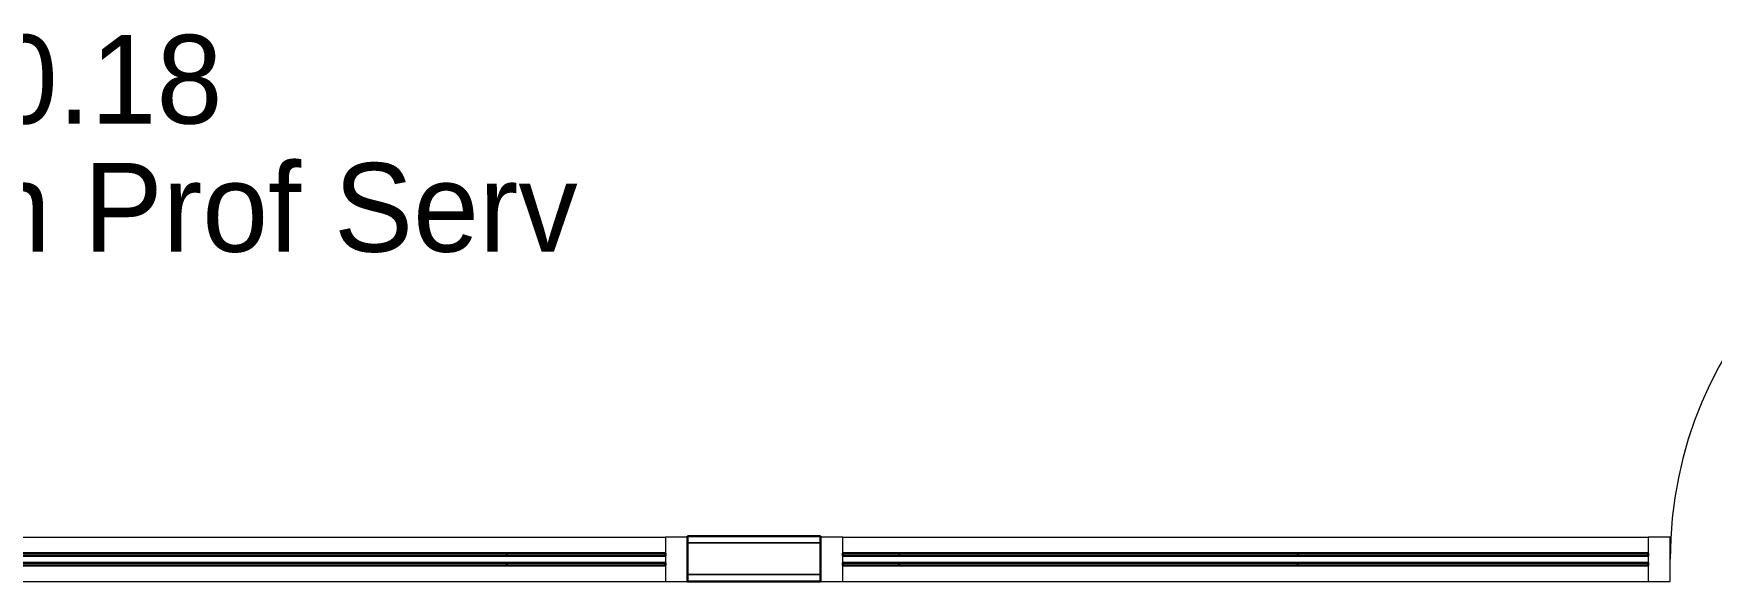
# Model space of a CAD drawing. Header units: millimetres. Extents: x 90978 to 295199, y -4084 to 97293.
# Drawn here: x 200518 to 204304, y 28463 to 29699 of the extents above; entities that cross this region are included whole.
import ezdxf

# ---------------------------------------------------------------- set-up
doc = ezdxf.new("R2010")
doc.units = ezdxf.units.MM
doc.header["$MEASUREMENT"] = 0
for name, color, linetype, lineweight in [('A-AREA-IDEN', 7, 'CONTINUOUS', 9), ('CSM-STL-XX-ZZ-M3-A-XXXX-00001_detached _19_04_21__rvt-1-Level 0$0$A-DOOR', 4, 'CONTINUOUS', 9), ('CSM-STL-XX-ZZ-M3-A-XXXX-00001_detached _19_04_21__rvt-1-Level 0$0$A-GLAZ-CURT', 7, 'CONTINUOUS', 9), ('CSM-STL-XX-ZZ-M3-A-XXXX-00001_detached _19_04_21__rvt-1-Level 0$0$A-GLAZ-CWMG', 7, 'CONTINUOUS', 9), ('CSM-STL-XX-ZZ-M3-A-XXXX-00001_detached _19_04_21__rvt-1-Level 0$0$A-WALL', 7, 'CONTINUOUS', 9), ('CSM-STL-XX-ZZ-M3-A-XXXX-00001_detached _19_04_21__rvt-1-Level 0$0$I-WALL', 7, 'CONTINUOUS', 9)]:
    doc.layers.add(name, color=color, linetype=linetype, lineweight=lineweight)
doc.styles.add('Century Gothic', font='GOTHIC.TTF', dxfattribs={"height": 200})

msp = doc.modelspace()

# ---------------------------------------------------------------- hatches: boundary and pattern name
at = {"layer": 'CSM-STL-XX-ZZ-M3-A-XXXX-00001_detached _19_04_21__rvt-1-Level 0$0$A-GLAZ-CURT'}
h = msp.add_hatch(color=256, dxfattribs=at)
h.paths.add_polyline_path([(200433.8, 28499.2), (201585.8, 28499.2), (201585.8, 28505.2), (200193.8, 28505.2), (200193.8, 28499.2)], flags=0)
h.paths.add_polyline_path([(201585.8, 28521.2), (201585.8, 28527.2), (200193.8, 28527.2), (200193.8, 28521.2), (200433.8, 28521.2)], flags=0)
h = msp.add_hatch(color=256, dxfattribs=at)
h.paths.add_polyline_path([(201943.8, 28499.2), (201943.8, 28505.2), (201585.8, 28505.2), (201585.8, 28499.2)], flags=0)
h.paths.add_polyline_path([(201943.8, 28521.2), (201943.8, 28527.2), (201585.8, 28527.2), (201585.8, 28521.2)], flags=0)
h = msp.add_hatch(color=256, dxfattribs=at)
h.paths.add_polyline_path([(202470.8, 28499.2), (202470.8, 28505.2), (202343.8, 28505.2), (202343.8, 28499.2)], flags=0)
h.paths.add_polyline_path([(202470.8, 28521.2), (202470.8, 28527.2), (202343.8, 28527.2), (202343.8, 28521.2)], flags=0)
h = msp.add_hatch(color=256, dxfattribs=at)
h.paths.add_polyline_path([(202967.6, 28499.2), (203370.8, 28499.2), (203370.8, 28505.2), (202470.8, 28505.2), (202470.8, 28499.2)], flags=0)
h.paths.add_polyline_path([(202470.8, 28521.2), (203370.8, 28521.2), (203370.8, 28527.2), (202470.8, 28527.2)], flags=0)
h = msp.add_hatch(color=256, dxfattribs=at)
h.paths.add_polyline_path([(203370.8, 28499.2), (204160.8, 28499.2), (204160.8, 28505.2), (203370.8, 28505.2)], flags=0)
h.paths.add_polyline_path([(203370.8, 28521.2), (204160.8, 28521.2), (204160.8, 28527.2), (203370.8, 28527.2)], flags=0)

# ---------------------------------------------------------------- linework, layer by layer
at = {"layer": 'CSM-STL-XX-ZZ-M3-A-XXXX-00001_detached _19_04_21__rvt-1-Level 0$0$A-DOOR'}
msp.add_arc((205120.8, 28513.2), 910, 90, 180, dxfattribs=at)
at = {"layer": 'CSM-STL-XX-ZZ-M3-A-XXXX-00001_detached _19_04_21__rvt-1-Level 0$0$A-GLAZ-CURT', "lineweight": 30}
for p, q in [((201585.8, 28527.2), (200193.8, 28527.2)), ((200193.8, 28521.2), (201585.8, 28521.2)), ((201585.8, 28521.2), (201585.8, 28527.2)), ((201943.8, 28527.2), (201585.8, 28527.2)), ((201585.8, 28527.2), (201585.8, 28521.2)), ((201585.8, 28521.2), (201943.8, 28521.2)), ((201943.8, 28521.2), (201943.8, 28527.2)), ((202470.8, 28527.2), (202343.8, 28527.2)), ((202343.8, 28527.2), (202343.8, 28521.2)), ((202343.8, 28521.2), (202470.8, 28521.2)), ((203370.8, 28527.2), (202470.8, 28527.2)), ((202470.8, 28527.2), (202470.8, 28521.2)), ((202470.8, 28521.2), (202470.8, 28527.2)), ((202470.8, 28521.2), (203370.8, 28521.2)), ((204160.8, 28527.2), (203370.8, 28527.2)), ((203370.8, 28527.2), (203370.8, 28521.2)), ((203370.8, 28521.2), (203370.8, 28527.2)), ((203370.8, 28521.2), (204160.8, 28521.2)), ((204160.8, 28521.2), (204160.8, 28527.2)), ((201585.8, 28505.2), (200193.8, 28505.2)), ((200193.8, 28499.2), (201585.8, 28499.2)), ((201585.8, 28499.2), (201585.8, 28505.2)), ((201943.8, 28505.2), (201585.8, 28505.2)), ((201585.8, 28505.2), (201585.8, 28499.2)), ((201585.8, 28499.2), (201943.8, 28499.2)), ((201943.8, 28499.2), (201943.8, 28505.2)), ((202470.8, 28505.2), (202343.8, 28505.2)), ((202343.8, 28505.2), (202343.8, 28499.2)), ((202343.8, 28499.2), (202470.8, 28499.2)), ((203370.8, 28505.2), (202470.8, 28505.2)), ((202470.8, 28505.2), (202470.8, 28499.2)), ((202470.8, 28499.2), (202470.8, 28505.2)), ((202470.8, 28499.2), (203370.8, 28499.2)), ((204160.8, 28505.2), (203370.8, 28505.2)), ((203370.8, 28505.2), (203370.8, 28499.2)), ((203370.8, 28499.2), (203370.8, 28505.2)), ((203370.8, 28499.2), (204160.8, 28499.2)), ((204160.8, 28499.2), (204160.8, 28505.2))]:
    msp.add_line(p, q, dxfattribs=at)
at = {"layer": 'CSM-STL-XX-ZZ-M3-A-XXXX-00001_detached _19_04_21__rvt-1-Level 0$0$A-GLAZ-CWMG'}
for p, q in [((200193.8, 28563.2), (201585.8, 28563.2)), ((201585.8, 28563.2), (201943.8, 28563.2)), ((202343.8, 28563.2), (202470.8, 28563.2)), ((202470.8, 28563.2), (203370.8, 28563.2)), ((203370.8, 28563.2), (204160.8, 28563.2)), ((200193.8, 28463.2), (201585.8, 28463.2)), ((201585.8, 28463.2), (201943.8, 28463.2)), ((202343.8, 28463.2), (202470.8, 28463.2)), ((202470.8, 28463.2), (203370.8, 28463.2)), ((203370.8, 28463.2), (204160.8, 28463.2))]:
    msp.add_line(p, q, dxfattribs=at)
at = {"layer": 'CSM-STL-XX-ZZ-M3-A-XXXX-00001_detached _19_04_21__rvt-1-Level 0$0$A-GLAZ-CWMG', "lineweight": 20}
for p, q in [((201993.8, 28563.2), (201943.8, 28563.2)), ((201943.8, 28563.2), (201943.8, 28463.2)), ((201993.8, 28463.2), (201993.8, 28563.2)), ((201943.8, 28463.2), (201993.8, 28463.2))]:
    msp.add_line(p, q, dxfattribs=at)
at = {"layer": 'CSM-STL-XX-ZZ-M3-A-XXXX-00001_detached _19_04_21__rvt-1-Level 0$0$A-GLAZ-CWMG', "lineweight": 20, "extrusion": (0, 0, -1)}
for p, q in [((202343.8, 28563.2), (202293.8, 28563.2)), ((202293.8, 28563.2), (202293.8, 28463.2)), ((202343.8, 28463.2), (202343.8, 28563.2)), ((204210.8, 28563.2), (204160.8, 28563.2)), ((204160.8, 28563.2), (204160.8, 28463.2)), ((204210.8, 28463.2), (204210.8, 28563.2)), ((202293.8, 28463.2), (202343.8, 28463.2)), ((204160.8, 28463.2), (204210.8, 28463.2))]:
    msp.add_line(p, q, dxfattribs=at)
at = {"layer": 'CSM-STL-XX-ZZ-M3-A-XXXX-00001_detached _19_04_21__rvt-1-Level 0$0$A-WALL'}
for p, q in [((202293.8, 28550.2), (201993.8, 28550.2)), ((202293.8, 28549.2), (201993.8, 28549.2)), ((202293.8, 28479.2), (201993.8, 28479.2)), ((202293.8, 28478.2), (201993.8, 28478.2))]:
    msp.add_line(p, q, dxfattribs=at)
at = {"layer": 'CSM-STL-XX-ZZ-M3-A-XXXX-00001_detached _19_04_21__rvt-1-Level 0$0$I-WALL', "lineweight": 30}
for p, q in [((202293.8, 28565.2), (201993.8, 28565.2)), ((201993.8, 28565.2), (201993.8, 28463.2)), ((202293.8, 28463.2), (202293.8, 28565.2)), ((201993.8, 28463.2), (202293.8, 28463.2))]:
    msp.add_line(p, q, dxfattribs=at)

# ---------------------------------------------------------------- texts
at = {"layer": 'A-AREA-IDEN', "style": 'Century Gothic'}
for s, p in [('0.18', (200423.6, 29495.8)), ('9 Person Prof Serv', (199486.3, 29206.8))]:
    msp.add_text(s, height=200, dxfattribs=at).set_placement(p)

doc.saveas('drawing.dxf')
